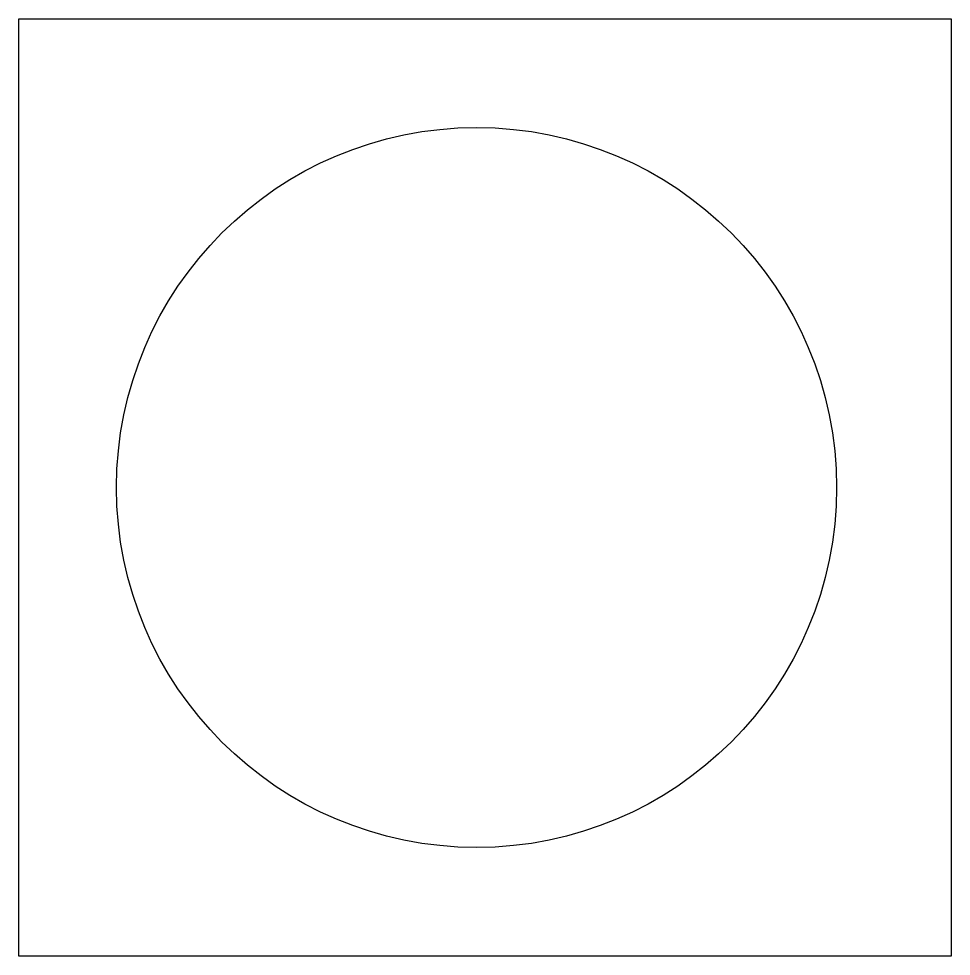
# Model space of a CAD drawing. Header units: millimetres. Extents: x 2564 to 3544, y 933 to 1919.
import ezdxf

# ---------------------------------------------------------------- set-up
doc = ezdxf.new("R2010")
doc.units = ezdxf.units.MM

# ---------------------------------------------------------------- blocks, each defined once
blk = doc.blocks.new('_rect')
blk.add_lwpolyline([(0, 985.5), (980.18, 985.5), (980.18, 0), (0, 0)], close=True)
blk.add_circle((481.18, 492.75), 378.44)

msp = doc.modelspace()

# ---------------------------------------------------------------- block references
msp.add_blockref('_rect', (2564.09, 933.09))

doc.saveas('drawing.dxf')
